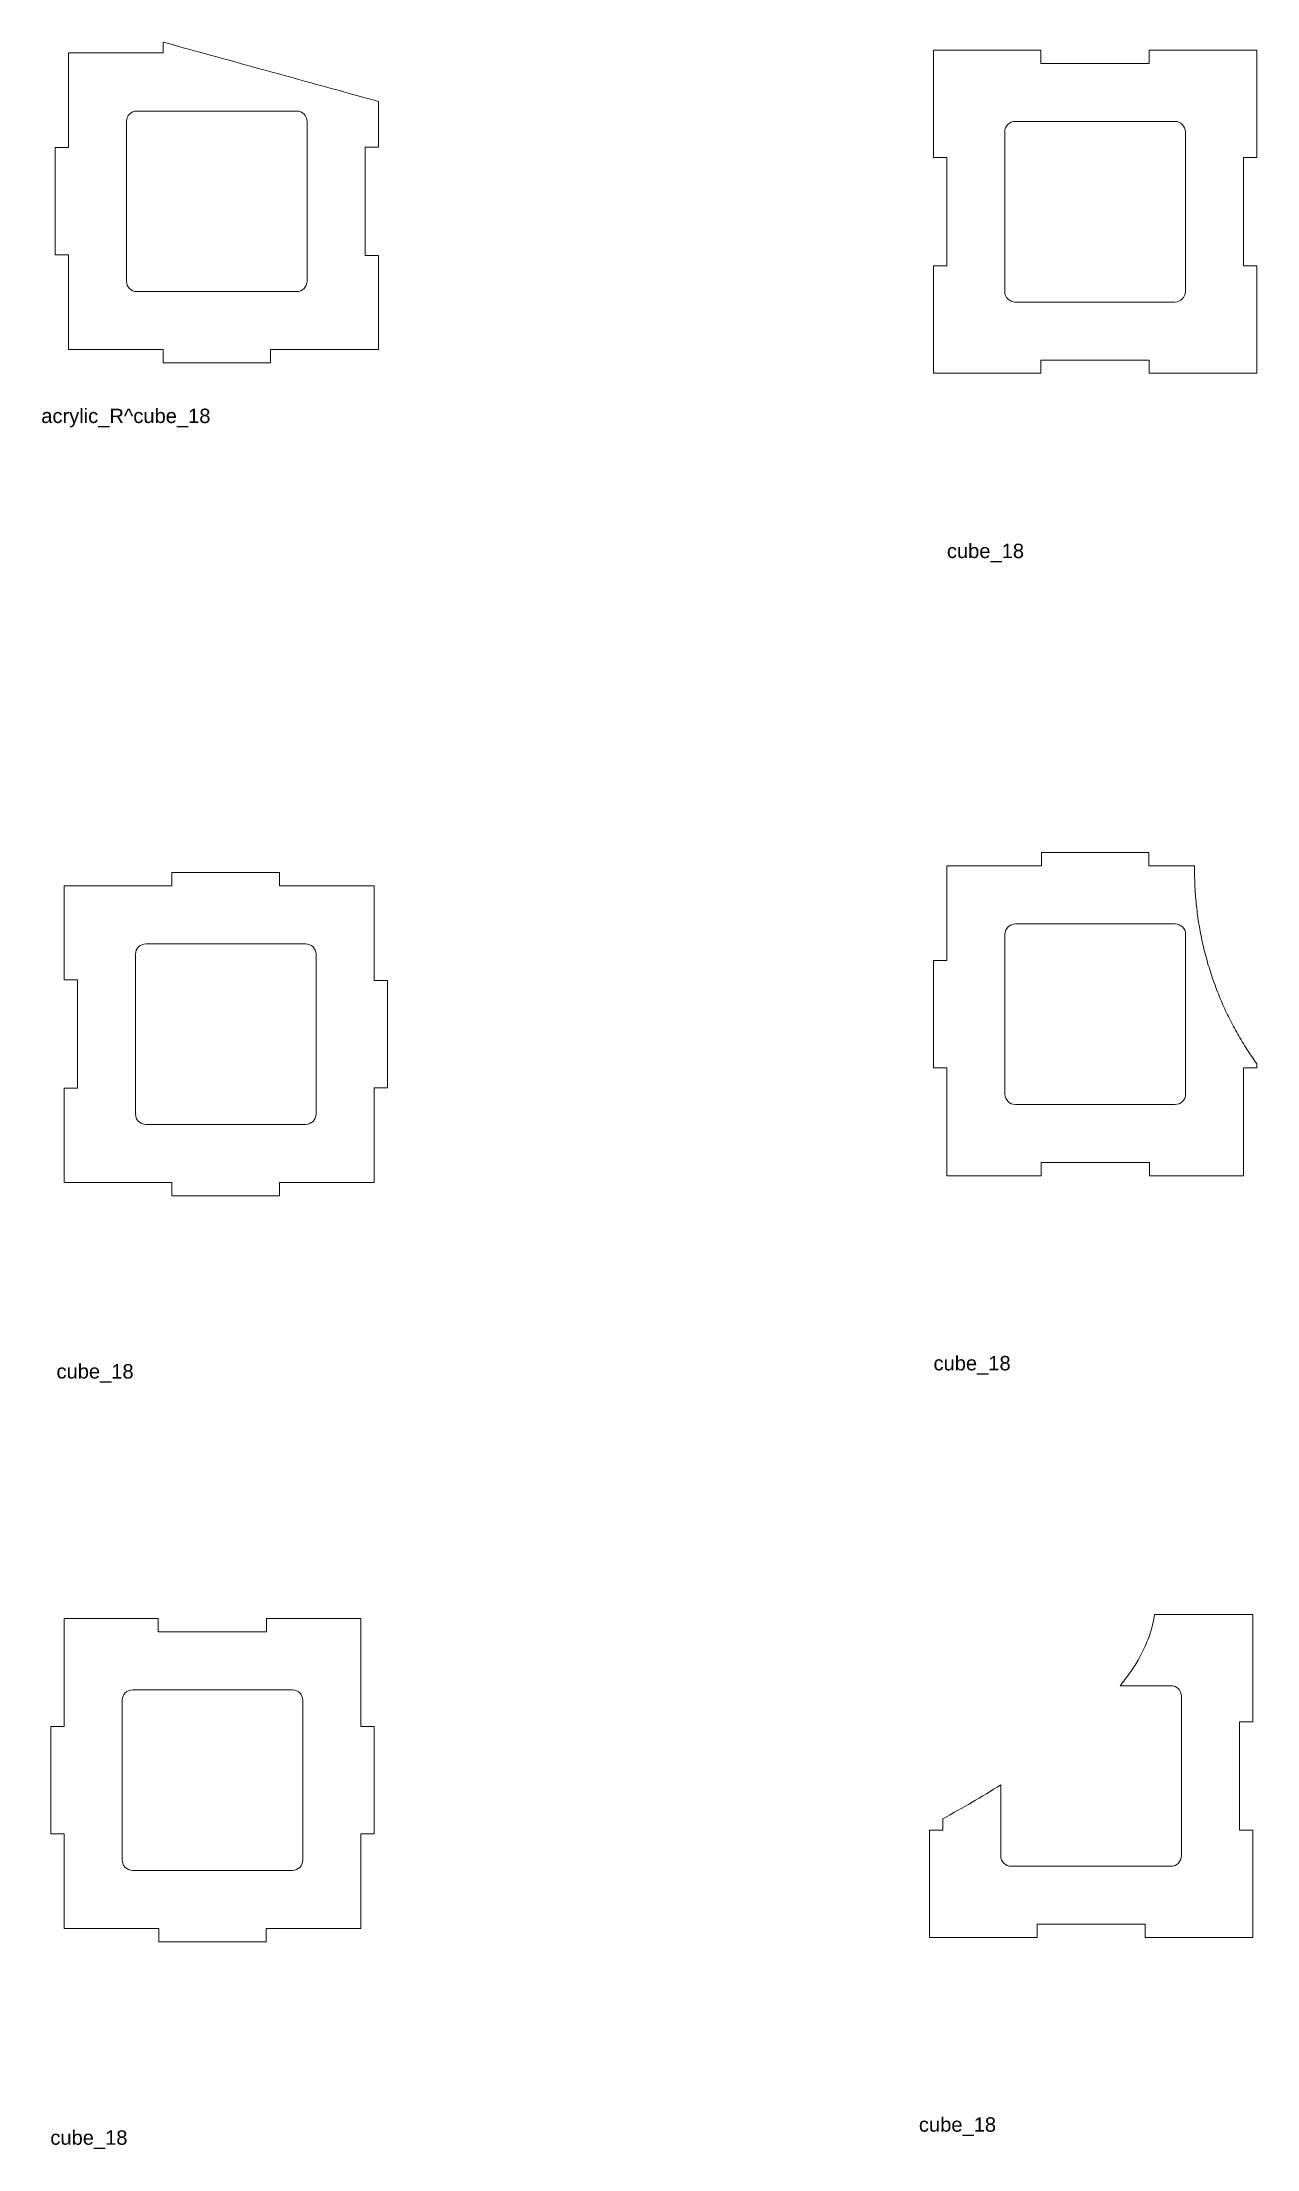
# Model space of a CAD drawing. Header units: inches. Extents: x 3.3 to 14.9, y 1.1 to 21.3.
import ezdxf

# ---------------------------------------------------------------- set-up
doc = ezdxf.new("R2010")
doc.units = ezdxf.units.IN
doc.header["$LTSCALE"] = 0.03937
doc.header["$MEASUREMENT"] = 0

msp = doc.modelspace()

# ---------------------------------------------------------------- linework, layer by layer
at = {"color": 255, "lineweight": 15}
for p, q in [((4.418, 21.277), (4.418, 21.173)), ((12.826, 21.2), (11.797, 21.2)), ((11.797, 21.2), (11.797, 20.17)), ((12.826, 21.073), (12.826, 21.2)), ((14.893, 21.2), (13.864, 21.2)), ((13.864, 21.2), (13.864, 21.073)), ((14.893, 20.17), (14.893, 21.2)), ((4.418, 21.173), (3.512, 21.173)), ((3.512, 21.173), (3.512, 20.267)), ((13.864, 21.073), (12.826, 21.073)), ((5.698, 20.617), (4.168, 20.617)), ((6.481, 20.271), (6.481, 20.709)), ((4.068, 20.517), (4.068, 18.987)), ((5.798, 18.987), (5.798, 20.517)), ((12.48, 20.417), (12.48, 18.887)), ((14.11, 20.517), (12.58, 20.517)), ((14.21, 18.887), (14.21, 20.417)), ((3.512, 20.267), (3.385, 20.267)), ((3.385, 20.267), (3.385, 19.238)), ((6.354, 19.234), (6.354, 20.271)), ((6.354, 20.271), (6.481, 20.271)), ((11.797, 20.17), (11.924, 20.17)), ((11.924, 20.17), (11.924, 19.133)), ((14.766, 19.133), (14.766, 20.17)), ((14.766, 20.17), (14.893, 20.17)), ((3.385, 19.238), (3.512, 19.238)), ((3.512, 19.238), (3.512, 18.331)), ((6.481, 19.234), (6.354, 19.234)), ((6.481, 18.331), (6.481, 19.234)), ((11.924, 19.133), (11.797, 19.133)), ((11.797, 19.133), (11.797, 18.104)), ((14.893, 19.133), (14.766, 19.133)), ((14.893, 18.104), (14.893, 19.133)), ((4.168, 18.887), (5.698, 18.887)), ((12.58, 18.787), (14.11, 18.787)), ((3.512, 18.331), (4.418, 18.331)), ((4.418, 18.331), (4.418, 18.204)), ((4.418, 18.204), (5.448, 18.204)), ((5.448, 18.204), (5.448, 18.331)), ((5.448, 18.331), (6.481, 18.331)), ((12.826, 18.104), (12.826, 18.231)), ((12.826, 18.231), (13.864, 18.231)), ((13.864, 18.231), (13.864, 18.104)), ((11.797, 18.104), (12.826, 18.104)), ((13.864, 18.104), (14.893, 18.104)), ((5.533, 13.321), (4.504, 13.321)), ((4.504, 13.321), (4.504, 13.194)), ((5.533, 13.194), (5.533, 13.321)), ((12.832, 13.385), (11.926, 13.385)), ((11.926, 13.385), (11.926, 12.478)), ((13.861, 13.512), (12.832, 13.512)), ((12.832, 13.512), (12.832, 13.385)), ((13.861, 13.385), (13.861, 13.512)), ((14.298, 13.385), (13.861, 13.385)), ((3.471, 13.194), (3.471, 12.292)), ((4.504, 13.194), (3.471, 13.194)), ((6.44, 13.194), (5.533, 13.194)), ((6.44, 12.288), (6.44, 13.194)), ((12.482, 12.729), (12.482, 11.199)), ((14.112, 12.829), (12.582, 12.829)), ((14.212, 11.199), (14.212, 12.729)), ((4.154, 12.538), (4.154, 11.008)), ((5.784, 12.638), (4.254, 12.638)), ((5.884, 11.008), (5.884, 12.538)), ((11.926, 12.478), (11.799, 12.478)), ((11.799, 12.478), (11.799, 11.449)), ((3.471, 12.292), (3.598, 12.292)), ((3.598, 12.292), (3.598, 11.254)), ((6.567, 12.288), (6.44, 12.288)), ((6.567, 11.258), (6.567, 12.288)), ((11.799, 11.449), (11.926, 11.449)), ((11.926, 11.449), (11.926, 10.416)), ((14.768, 10.416), (14.768, 11.449)), ((14.768, 11.449), (14.895, 11.449)), ((14.895, 11.449), (14.895, 11.488)), ((3.598, 11.254), (3.471, 11.254)), ((3.471, 11.254), (3.471, 10.352)), ((6.44, 10.352), (6.44, 11.258)), ((6.44, 11.258), (6.567, 11.258)), ((4.254, 10.908), (5.784, 10.908)), ((12.582, 11.099), (14.112, 11.099)), ((12.828, 10.416), (12.828, 10.543)), ((12.828, 10.543), (13.865, 10.543)), ((13.865, 10.543), (13.865, 10.416)), ((3.471, 10.352), (4.504, 10.352)), ((4.504, 10.352), (4.504, 10.225)), ((5.533, 10.225), (5.533, 10.352)), ((5.533, 10.352), (6.44, 10.352)), ((11.926, 10.416), (12.828, 10.416)), ((13.865, 10.416), (14.768, 10.416)), ((4.504, 10.225), (5.533, 10.225)), ((4.373, 6.174), (3.471, 6.174)), ((3.471, 6.174), (3.471, 5.141)), ((4.373, 6.047), (4.373, 6.174)), ((6.313, 6.174), (5.41, 6.174)), ((5.41, 6.174), (5.41, 6.047)), ((6.313, 5.141), (6.313, 6.174)), ((14.855, 6.214), (13.915, 6.214)), ((14.855, 5.184), (14.855, 6.214)), ((5.41, 6.047), (4.373, 6.047)), ((5.657, 5.491), (4.127, 5.491)), ((14.072, 5.531), (13.586, 5.531)), ((4.027, 5.391), (4.027, 3.861)), ((5.757, 3.861), (5.757, 5.391)), ((14.172, 3.901), (14.172, 5.431)), ((3.471, 5.141), (3.344, 5.141)), ((3.344, 5.141), (3.344, 4.112)), ((6.44, 5.141), (6.313, 5.141)), ((6.44, 4.112), (6.44, 5.141)), ((14.728, 4.147), (14.728, 5.184)), ((14.728, 5.184), (14.855, 5.184)), ((12.442, 4.58), (12.442, 3.901)), ((11.886, 4.256), (11.886, 4.147)), ((3.344, 4.112), (3.471, 4.112)), ((3.471, 4.112), (3.471, 3.205)), ((6.313, 3.205), (6.313, 4.112)), ((6.313, 4.112), (6.44, 4.112)), ((11.886, 4.147), (11.759, 4.147)), ((11.759, 4.147), (11.759, 3.118)), ((14.855, 4.147), (14.728, 4.147)), ((14.855, 3.118), (14.855, 4.147)), ((4.127, 3.761), (5.657, 3.761)), ((12.542, 3.801), (14.072, 3.801)), ((12.789, 3.118), (12.789, 3.245)), ((12.789, 3.245), (13.826, 3.245)), ((13.826, 3.245), (13.826, 3.118)), ((3.471, 3.205), (4.377, 3.205)), ((4.377, 3.205), (4.377, 3.078)), ((4.377, 3.078), (5.406, 3.078)), ((5.406, 3.078), (5.406, 3.205)), ((5.406, 3.205), (6.313, 3.205)), ((11.759, 3.118), (12.789, 3.118)), ((13.826, 3.118), (14.855, 3.118))]:
    msp.add_line(p, q, dxfattribs=at)
for centre, start, end in [((4.168, 20.517), 90, 180), ((5.698, 20.517), 0, 90), ((12.58, 20.417), 90, 180), ((14.11, 20.417), 0, 90), ((4.168, 18.987), 180, 270), ((5.698, 18.987), 270, 0), ((12.58, 18.887), 180, 270), ((14.11, 18.887), 270, 0), ((12.582, 12.729), 90, 180), ((14.112, 12.729), 0, 90), ((4.254, 12.538), 90, 180), ((5.784, 12.538), 0, 90), ((12.582, 11.199), 180, 270), ((14.112, 11.199), 270, 0), ((4.254, 11.008), 180, 270), ((5.784, 11.008), 270, 0), ((4.127, 5.391), 90, 180), ((5.657, 5.391), 0, 90), ((14.072, 5.431), 0, 90), ((4.127, 3.861), 180, 270), ((5.657, 3.861), 270, 0), ((12.542, 3.901), 180, 270), ((14.072, 3.901), 270, 0)]:
    msp.add_arc(centre, 0.1, start, end, dxfattribs=at)
msp.add_open_spline([(4.418, 21.277), (5.106, 21.088), (5.793, 20.898), (6.481, 20.709)], degree=3, dxfattribs=at)
for points, knots in [([(14.298, 13.385), (14.298, 13.339), (14.298, 13.247), (14.306, 13.097), (14.323, 12.934), (14.35, 12.76), (14.387, 12.586), (14.435, 12.413), (14.492, 12.242), (14.558, 12.077), (14.631, 11.921), (14.711, 11.773), (14.798, 11.627), (14.862, 11.535), (14.895, 11.488)], [0, 0, 0, 0, 0.068042, 0.1362075, 0.2232278, 0.3103136, 0.3973327, 0.4868641, 0.5764686, 0.6659994, 0.7490226, 0.8320459, 0.9160228, 1, 1, 1, 1]), ([(13.586, 5.531), (13.616, 5.57), (13.678, 5.649), (13.747, 5.758), (13.798, 5.852), (13.835, 5.931), (13.867, 6.012), (13.896, 6.106), (13.908, 6.175), (13.915, 6.214)], [0, 0, 0, 0, 0.194462, 0.389981, 0.502595, 0.615194, 0.729731, 0.844247, 1, 1, 1, 1]), ([(11.886, 4.256), (11.98, 4.308), (12.168, 4.412), (12.351, 4.524), (12.442, 4.58)], [0, 0, 0, 0, 0.499752, 1, 1, 1, 1])]:
    msp.add_open_spline(points, degree=3, knots=knots, dxfattribs=at)

# ---------------------------------------------------------------- texts
at = {"color": 255, "lineweight": 0, "char_height": 0.1378, "attachment_point": 7, "line_spacing_factor": 0.963855}
for s, insert, width in [('\\fArial;acrylic_R^ cube_18', (3.252, 17.586), 1.72991), ('\\fArial;cube_18', (11.926, 16.294), 0.85499), ('\\fArial;cube_18', (11.798, 8.512), 0.85499), ('\\fArial;cube_18', (3.398, 8.434), 0.85499), ('\\fArial;cube_18', (3.339, 1.093), 0.85499), ('\\fArial;cube_18', (11.658, 1.218), 0.85499)]:
    msp.add_mtext(s, dxfattribs=dict(at, insert=insert, width=width))

doc.saveas('drawing.dxf')
